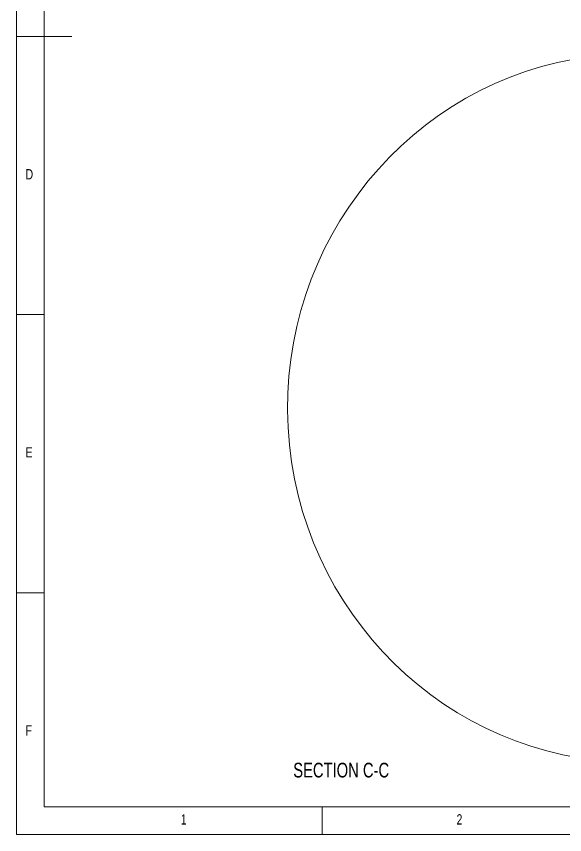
# Model space of a CAD drawing. Header units: millimetres. Extents: x 100 to 8300, y 98 to 5840.
# Drawn here: x 100 to 2072, y 100 to 3043 of the extents above; entities that cross this region are included whole.
import ezdxf

# ---------------------------------------------------------------- set-up
doc = ezdxf.new("R2010")
doc.units = ezdxf.units.MM
doc.header["$LTSCALE"] = 20
doc.styles.add('SLDTEXTSTYLE0', font='TXT', dxfattribs={"width": 0.75})

msp = doc.modelspace()

# ---------------------------------------------------------------- linework, layer by layer
at = {"color": 7, "linetype": 'Continuous', "lineweight": 0}
for p, q in [((100, 5840), (100, 100)), ((200, 5740), (200, 200)), ((100, 2970), (300, 2970)), ((100, 1970), (200, 1970)), ((200, 970), (100, 970)), ((200, 200), (4684.034, 200)), ((1200, 100), (1200, 200)), ((100, 100), (8300, 100))]:
    msp.add_line(p, q, dxfattribs=at)
at = {"color": 7, "linetype": 'Continuous', "lineweight": 15}
msp.add_ellipse((2324.846, 1634.15), major_axis=(0, 1274.545), ratio=0.98041894, start_param=0.1271827, end_param=3.12511632, dxfattribs=at)

# ---------------------------------------------------------------- texts
at = {"color": 7, "linetype": 'Continuous', "lineweight": 0, "style": 'SLDTEXTSTYLE0'}
for s, insert, char_height, attachment_point in [('D', (133.333, 2493.36), 37.042, 1), ('E', (133.333, 1493.36), 37.042, 1), ('F', (133.333, 493.36), 37.042, 1), ('SECTION C-C', (1268.224, 358.48), 52.91667, 2), ('1', (691.667, 173.36), 37.042, 1), ('2', (1683.333, 173.36), 37.042, 1)]:
    msp.add_mtext(s, dxfattribs=dict(at, insert=insert, char_height=char_height, attachment_point=attachment_point))

doc.saveas('drawing.dxf')
